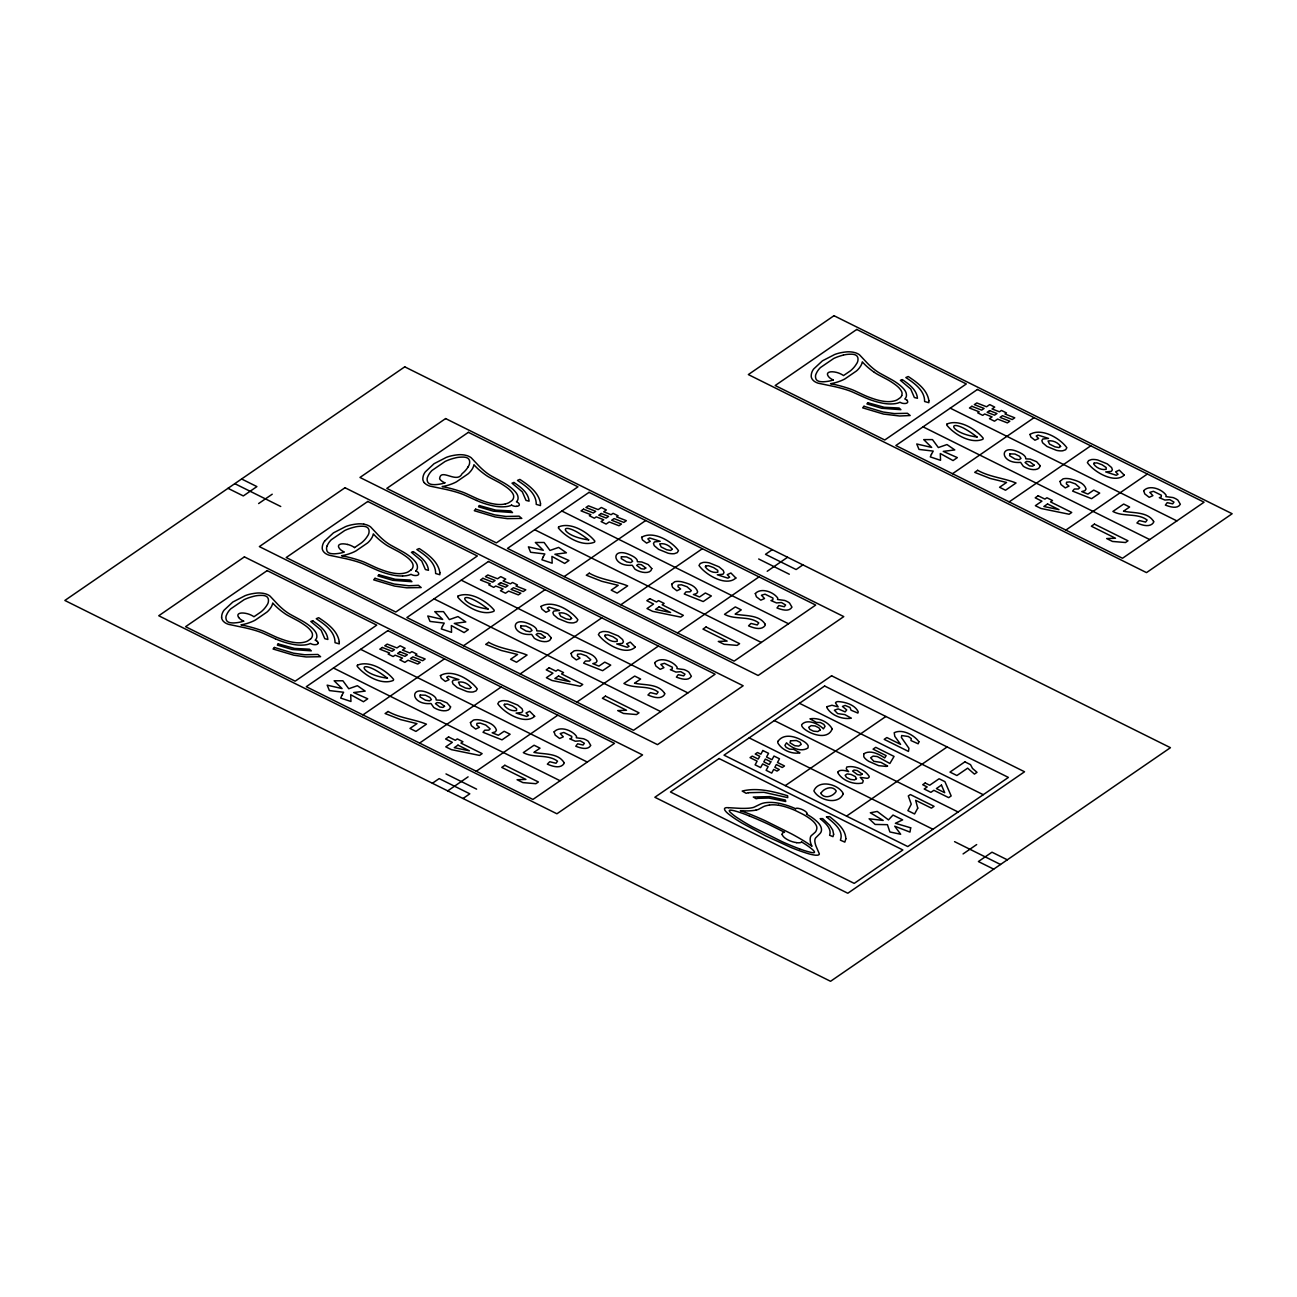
<?xml version="1.0" encoding="UTF-8"?>
<svg xmlns="http://www.w3.org/2000/svg" width="1297" height="1297" viewBox="0 0 1297 1297"><rect width="100%" height="100%" fill="white"/><g stroke="black" fill="none" stroke-linecap="round" stroke-linejoin="round"><path stroke-width="1.5" d="M324.769 540.946L333.459 532.856L345.699 526.566A72.308 28.599 20.1 0 1 357.291 523.956A19.487 7.701 20.1 0 1 363.857 524.166M258.622 503.56L272.224 494.206M362.933 714.89L444.498 658.827M463.532 645.744L545.113 589.665M564.146 576.598L645.711 520.519M419.596 743.068L501.161 687.005M520.194 673.921L601.776 617.858M620.809 604.775L702.374 548.712M432.387 783.258L439.18 778.589L469.806 793.813L463.013 798.498M772.282 549.652L765.489 554.322L796.115 569.545L802.908 564.876M447.708 790.878L468.087 776.854M476.258 771.245L557.823 715.182M576.857 702.099L658.438 646.036M677.472 632.952L759.037 576.889M767.208 571.28L787.587 557.256M952.517 473.713L1034.098 417.65M1009.179 501.89L1090.761 445.828M1065.842 530.084L1147.407 474.005M785.285 785.625L885.883 716.479M846.536 816.105L947.15 746.942M963.071 853.929L976.673 844.574M354.535 547.593L361.425 542.892A140.53 55.593 20.1 0 0 367.505 536.066A47.097 18.628 20.1 0 0 369.013 530.311A15.078 5.966 20.1 0 0 368.316 528.56A5.772 2.286 20.1 0 0 367.618 527.717A2.659 1.054 20.1 0 0 365.122 526.533A7.296 2.886 20.1 0 0 362.706 526.242A33.155 13.116 20.1 0 0 354.389 527.149A110.65 43.758 20.1 0 0 344.743 530.505L331.27 539.763A110.65 43.758 20.1 0 0 327.136 545.859M728.525 807.691L739.728 808.323A71.465 28.258 20.1 0 0 747.915 808.258A36.624 14.494 20.1 0 0 752.39 807.674A20.525 8.122 20.1 0 0 754.724 806.864L760.545 804.059A33.398 13.213 20.1 0 1 773.871 802.567A24.838 9.825 20.1 0 1 782.885 804.221A30.771 12.176 20.1 0 1 795.612 808.728M728.411 807.674L726.369 807.658A6.598 2.61 20.1 0 0 724.472 808.971L724.828 810.139A19.487 7.701 20.1 0 0 728.833 814.24A72.308 28.599 20.1 0 0 742.743 823.546L765.538 835.803L789.905 846.99A72.308 28.599 20.1 0 0 807.836 853.523A19.487 7.701 20.1 0 0 815.408 855.193L817.434 855.209A6.598 2.61 20.1 0 0 819.347 853.896L816.089 846.293A71.465 28.258 20.1 0 1 814.873 841.558A36.624 14.494 20.1 0 1 815.132 838.883A20.525 8.122 20.1 0 1 816.137 837.408L819.947 833.598A33.398 13.213 20.1 0 0 820.336 825.67A24.838 9.825 20.1 0 0 816.089 820.725A30.771 12.176 20.1 0 0 806.442 814.111A6.177 2.448 20.1 0 0 807.026 813.608A2.27 0.892 20.1 0 0 807.026 813.17L806.993 813.106A6.047 2.399 20.1 0 0 805.745 811.679A6.582 2.61 20.1 0 0 803.086 809.993A6.582 2.61 20.1 0 0 799.827 808.728A6.047 2.399 20.1 0 0 797.217 808.242L797.104 808.242A2.27 0.892 20.1 0 0 796.374 808.307A6.177 2.448 20.1 0 0 795.758 808.793M363.857 524.183L366.289 524.75A6.598 2.61 20.1 0 1 370.569 526.874L378.27 535.077A71.465 28.258 20.1 0 0 384.042 540.427A36.624 14.494 20.1 0 0 388.435 543.719A20.525 8.122 20.1 0 0 391.905 545.794L402.281 551.484A33.398 13.213 20.1 0 1 414.862 561.147A24.838 9.825 20.1 0 1 417.294 565.832A30.771 12.176 20.1 0 1 415.802 570.972M476.518 500.447L465.25 495.373A20.525 8.122 20.1 0 0 461.181 493.703A36.624 14.494 20.1 0 0 454.923 491.693A71.465 28.258 20.1 0 0 444.984 489.228L429.907 486.099A6.598 2.61 20.1 0 1 425.627 483.959L424.265 482.662M275.304 638.756L264.037 633.666A20.525 8.122 20.1 0 0 259.967 632.012A36.624 14.494 20.1 0 0 253.709 630.002A71.465 28.258 20.1 0 0 243.755 627.521L228.694 624.392A6.598 2.61 20.1 0 1 224.413 622.268L223.052 620.955A19.487 7.701 20.1 0 1 221.609 617.194M950.231 408.15L1176.882 520.891M923.042 426.843L1149.693 539.568M758.68 558.991L789.306 574.231M561.86 511.034L788.511 623.76M534.672 529.727L761.323 642.453M799.487 703.298L983.256 794.704M774.325 720.597L958.094 811.987M461.262 580.181L687.913 692.906M241.599 478.982L256.903 486.602L243.317 495.94L227.996 488.32M1007.299 859.814L991.978 852.194L978.392 861.548L993.697 869.152M749.18 737.88L932.948 829.269M234.789 483.651L280.736 506.495M954.56 841.64L1000.506 864.483M434.073 598.874L660.708 711.599M360.647 649.327L587.298 762.052M333.459 668.02L560.109 780.745M445.99 773.92L476.615 789.143M906.911 400.254L906.976 400.319A2.27 0.892 20.1 0 0 906.263 399.735A6.177 2.448 20.1 0 0 904.803 398.957A30.771 12.176 20.1 0 0 906.311 393.818A24.838 9.825 20.1 0 0 903.879 389.116A33.398 13.213 20.1 0 0 891.282 379.454L880.874 373.763A20.525 8.122 20.1 0 1 877.421 371.688A36.624 14.494 20.1 0 1 873.027 368.397A71.465 28.258 20.1 0 1 867.255 363.047L859.554 354.859A6.598 2.61 20.1 0 0 855.274 352.719L852.842 352.152A19.487 7.701 20.1 0 0 846.26 351.925A72.308 28.599 20.1 0 0 834.652 354.519L822.428 360.842L813.754 368.915A72.308 28.599 20.1 0 0 811.209 376.033A19.487 7.701 20.1 0 0 812.635 379.778L813.997 381.091A6.598 2.61 20.1 0 0 818.277 383.231L833.355 386.344A71.465 28.258 20.1 0 1 843.293 388.824A36.624 14.494 20.1 0 1 849.567 390.835A20.525 8.122 20.1 0 1 853.621 392.505L864.904 397.579A33.398 13.213 20.1 0 0 883.225 403.286A24.838 9.825 20.1 0 0 891.542 403.934A30.771 12.176 20.1 0 0 899.972 402.248A6.177 2.448 20.1 0 0 901.528 402.978A2.27 0.892 20.1 0 0 902.501 403.27L902.647 403.302A6.047 2.399 20.1 0 0 905.03 403.48A6.582 2.61 20.1 0 0 907.041 402.913A6.582 2.61 20.1 0 0 907.673 401.681A6.047 2.399 20.1 0 0 906.992 400.319M843.358 355.119A33.155 13.116 20.1 0 1 851.675 354.211A7.296 2.886 20.1 0 1 854.107 354.519A2.659 1.054 20.1 0 1 856.733 355.832A5.982 2.367 20.1 0 1 857.285 356.529A15.078 5.966 20.1 0 1 857.949 358.28A47.097 18.628 20.1 0 1 856.393 364.003A140.53 55.593 20.1 0 1 850.394 370.861L843.52 375.563A9.257 3.664 20.1 0 0 836.614 372.417A10.879 4.313 20.1 0 0 828.135 376.017A11.446 4.523 20.1 0 0 829.983 378.043A7.523 2.967 20.1 0 0 833.29 379.972M843.342 355.119A110.65 43.758 20.1 0 0 833.728 358.475L820.45 367.554A111.51 44.114 20.1 0 0 816.121 373.828A33.155 13.116 20.1 0 0 815.91 378.773A7.296 2.886 20.1 0 0 816.834 380.134A2.659 1.054 20.1 0 0 819.218 381.383A5.772 2.286 20.1 0 0 820.742 381.642A15.078 5.966 20.1 0 0 823.79 381.756A47.097 18.628 20.1 0 0 833.225 379.94M874.34 372.352A58.56 23.168 20.1 0 1 862.327 361.847A81.646 32.295 20.1 0 1 859.895 367.181A83.9 33.187 20.1 0 1 858.419 369.045A75.956 30.042 20.1 0 1 856.409 371.007L845.044 378.821A75.956 30.042 20.1 0 1 842.045 380.297A83.9 33.187 20.1 0 1 839.159 381.448A81.646 32.295 20.1 0 1 830.534 383.701A58.56 23.168 20.1 0 1 850.2 388.954A21.919 8.674 20.1 0 1 856.312 391.516L863.235 394.758A29.474 11.657 20.1 0 0 868.374 396.947A59.419 23.508 20.1 0 0 874.081 398.99A24.254 9.598 20.1 0 0 884.749 401.422A21.498 8.512 20.1 0 0 890.617 401.535A34.792 13.764 20.1 0 0 893.779 401.032A29.053 11.495 20.1 0 0 897.394 399.703L900.053 397.871A29.053 11.495 20.1 0 0 901.723 395.569M874.373 372.352A21.919 8.674 20.1 0 0 879.658 375.481L886.224 378.951A29.474 11.657 20.1 0 1 890.747 381.561A59.419 23.508 20.1 0 1 895.125 384.528A24.254 9.598 20.1 0 1 900.929 390.3A21.498 8.512 20.1 0 1 902.063 393.315A34.014 13.456 20.1 0 1 901.707 395.569M796.536 842.612A10.879 4.296 20.1 0 1 782.237 834.62M801.627 841.948A7.523 2.967 20.1 0 1 799.503 842.758A11.527 4.556 20.1 0 1 796.601 842.693M801.578 841.964A47.097 18.628 20.1 0 1 812.214 849.308A15.078 5.966 20.1 0 1 814.062 851.221A5.772 2.286 20.1 0 1 814.467 851.902A2.659 1.054 20.1 0 1 813.316 852.713A7.296 2.886 20.1 0 1 810.852 852.356A33.155 13.116 20.1 0 1 799.455 848.822M749.374 815.991A47.097 18.628 20.1 0 0 735.253 811.03A15.078 5.966 20.1 0 0 731.735 810.268A5.772 2.286 20.1 0 0 730.292 810.139A2.659 1.054 20.1 0 0 729.336 810.949A7.296 2.886 20.1 0 0 730.324 812.311A33.155 13.116 20.1 0 0 738.123 818.326A110.65 43.758 20.1 0 0 752.39 826.87L782.172 841.704A111.51 44.114 20.1 0 0 799.438 848.838M782.123 834.587A9.257 3.664 20.1 0 1 784.523 832.269L769.121 824.6A140.53 55.593 20.1 0 0 749.39 815.975M756.021 810.122A58.56 23.168 20.1 0 1 740.376 810.674A81.646 32.295 20.1 0 1 754.206 815.926A83.9 33.187 20.1 0 1 759.442 818.164A75.956 30.042 20.1 0 1 765.311 820.806L790.894 833.533A75.956 30.042 20.1 0 1 796.309 836.5A83.9 33.187 20.1 0 1 800.93 839.159A81.646 32.295 20.1 0 1 811.987 846.293A58.56 23.168 20.1 0 1 810.43 837.181A21.919 8.674 20.1 0 1 812.052 834.992L814.646 832.739A29.474 11.657 20.1 0 0 816.089 830.907A59.419 23.508 20.1 0 0 816.818 828.621A24.254 9.598 20.1 0 0 815.019 823.4A21.498 8.512 20.1 0 0 811.241 819.672A34.792 13.764 20.1 0 0 807.918 817.288A29.053 11.495 20.1 0 0 802.389 814.013L796.423 811.047A29.053 11.495 20.1 0 0 790.019 808.371A34.014 13.456 20.1 0 0 785.447 806.847A21.498 8.512 20.1 0 0 778.557 805.242M769.429 805.048A24.254 9.598 20.1 0 1 778.557 805.259M769.445 805.064A59.419 23.508 20.1 0 0 765.7 805.842A29.474 11.657 20.1 0 0 762.863 806.977L759.458 808.825A21.919 8.674 20.1 0 1 755.989 810.106M505.408 503.901A34.792 13.764 20.1 0 1 502.247 504.42A21.498 8.512 20.1 0 1 496.378 504.306A24.254 9.598 20.1 0 1 485.71 501.874A59.419 23.508 20.1 0 1 480.003 499.815A29.474 11.657 20.1 0 1 474.864 497.626L467.941 494.4A21.919 8.674 20.1 0 0 461.813 491.839A58.56 23.168 20.1 0 0 442.164 486.586A81.646 32.295 20.1 0 0 450.789 484.316A83.9 33.187 20.1 0 0 453.674 483.165A75.956 30.042 20.1 0 0 456.674 481.69L468.039 473.891A75.956 30.042 20.1 0 0 470.033 471.913A83.9 33.187 20.1 0 0 471.524 470.065A81.646 32.295 20.1 0 0 473.94 464.715A58.56 23.168 20.1 0 0 485.97 475.221A21.919 8.674 20.1 0 0 491.287 478.35L497.853 481.819A29.474 11.657 20.1 0 1 502.377 484.446A59.419 23.508 20.1 0 1 506.754 487.413A24.254 9.598 20.1 0 1 512.542 493.168A21.498 8.512 20.1 0 1 513.693 496.54A34.792 13.764 20.1 0 1 513.353 498.437A29.053 11.495 20.1 0 1 511.683 500.755L509.154 502.506A29.053 11.495 20.1 0 1 505.408 503.901M516.887 506.203A6.582 2.61 20.1 0 0 519.303 504.549A6.047 2.399 20.1 0 0 518.622 503.204A2.27 0.892 20.1 0 0 517.892 502.604A6.177 2.448 20.1 0 0 516.433 501.842A30.771 12.176 20.1 0 0 517.941 496.702A24.838 9.825 20.1 0 0 515.509 492.001A33.398 13.213 20.1 0 0 502.912 482.322L492.503 476.631A20.525 8.122 20.1 0 1 489.05 474.556A36.624 14.494 20.1 0 1 484.656 471.265A71.465 28.258 20.1 0 1 478.885 465.931L471.184 457.728A6.598 2.61 20.1 0 0 466.904 455.604L464.472 455.02A19.487 7.701 20.1 0 0 457.89 454.793A72.308 28.599 20.1 0 0 446.281 457.403L434.057 463.71L425.384 471.8A72.308 28.599 20.1 0 0 422.838 478.901A19.487 7.701 20.1 0 0 424.249 482.662M476.518 500.464A33.398 13.213 20.1 0 0 494.854 506.17A24.838 9.825 20.1 0 0 503.171 506.819A30.771 12.176 20.1 0 0 511.602 505.133M516.66 506.349A6.047 2.399 20.1 0 1 514.277 506.187L514.131 506.154A2.27 0.892 20.1 0 1 513.158 505.862A6.177 2.448 20.1 0 1 511.618 505.133M468.022 466.871A47.097 18.628 20.1 0 0 469.611 461.165A15.078 5.966 20.1 0 0 468.93 459.414A5.772 2.286 20.1 0 0 468.217 458.554A2.659 1.054 20.1 0 0 465.736 457.387A7.296 2.886 20.1 0 0 463.305 457.095A33.155 13.116 20.1 0 0 454.988 458.003A111.51 44.114 20.1 0 0 445.066 461.489L432.063 470.422A111.51 44.114 20.1 0 0 427.751 476.696A33.155 13.116 20.1 0 0 427.54 481.657A7.296 2.886 20.1 0 0 428.464 483.003A2.659 1.054 20.1 0 0 430.831 484.251A5.772 2.286 20.1 0 0 432.371 484.527A15.078 5.966 20.1 0 0 435.419 484.624A47.097 18.628 20.1 0 0 444.839 482.808M468.104 466.92A140.53 55.593 20.1 0 1 462.024 473.745C457.079 484.251 440.396 467.39 439.618 478.869A11.446 4.523 20.1 0 0 441.612 480.928A7.523 2.967 20.1 0 0 444.92 482.857M415.818 570.988A6.177 2.448 20.1 0 1 417.277 571.75A2.27 0.892 20.1 0 1 417.926 572.269L418.007 572.35A6.047 2.399 20.1 0 1 418.672 573.696A6.582 2.61 20.1 0 1 418.056 574.944A6.582 2.61 20.1 0 1 416.061 575.511A6.047 2.399 20.1 0 1 413.662 575.333A2.27 0.892 20.1 0 1 412.543 575.009A6.177 2.448 20.1 0 1 411.019 574.295A30.771 12.176 20.1 0 1 402.589 575.981M324.753 540.93A72.308 28.599 20.1 0 0 322.223 548.047A19.487 7.701 20.1 0 0 323.65 551.809L325.012 553.122A6.598 2.61 20.1 0 0 329.308 555.246L344.37 558.375A71.465 28.258 20.1 0 1 354.324 560.839A36.624 14.494 20.1 0 1 360.582 562.849A20.525 8.122 20.1 0 1 364.635 564.519L375.919 569.61A33.398 13.213 20.1 0 0 394.239 575.317A24.838 9.825 20.1 0 0 402.556 575.965M347.645 544.497A10.879 4.296 20.1 0 0 339.295 548.258A11.527 4.556 20.1 0 0 341.014 550.074A7.523 2.967 20.1 0 0 344.321 552.003A47.097 18.628 20.1 0 1 334.837 553.787A15.078 5.966 20.1 0 1 331.773 553.673A5.772 2.286 20.1 0 1 330.232 553.397A2.659 1.054 20.1 0 1 327.849 552.165A7.296 2.886 20.1 0 1 326.957 550.803A33.155 13.116 20.1 0 1 327.168 545.859M347.628 544.432A9.257 3.664 20.1 0 1 354.551 547.577M318.073 642.858A6.582 2.61 20.1 0 1 317.441 644.09A6.582 2.61 20.1 0 1 315.447 644.658A6.047 2.399 20.1 0 1 313.063 644.479L312.917 644.447A2.27 0.892 20.1 0 1 311.945 644.155A6.177 2.448 20.1 0 1 310.405 643.442A30.771 12.176 20.1 0 1 301.974 645.128A24.838 9.825 20.1 0 1 293.641 644.479A33.398 13.213 20.1 0 1 275.304 638.773M238.697 617.404A10.879 4.296 20.1 0 1 247.046 613.643A9.257 3.664 20.1 0 1 253.953 616.74L260.81 612.038A140.53 55.593 20.1 0 0 266.89 605.213A47.097 18.628 20.1 0 0 268.398 599.457A15.078 5.966 20.1 0 0 267.701 597.706A5.982 2.367 20.1 0 0 267.15 596.993A2.659 1.054 20.1 0 0 264.523 595.696A7.296 2.886 20.1 0 0 262.091 595.388A33.155 13.116 20.1 0 0 253.774 596.296A110.65 43.758 20.1 0 0 244.144 599.652L230.671 608.909A110.65 43.758 20.1 0 0 226.537 615.005A33.155 13.116 20.1 0 0 226.327 619.95A7.296 2.886 20.1 0 0 227.251 621.312A2.659 1.054 20.1 0 0 229.618 622.56A5.772 2.286 20.1 0 0 231.158 622.819A15.078 5.966 20.1 0 0 234.206 622.917A47.097 18.628 20.1 0 0 243.625 621.101M243.706 621.15A7.523 2.967 20.1 0 1 240.399 619.22A11.527 4.556 20.1 0 1 238.567 617.388M316.614 640.945A6.177 2.448 20.1 0 0 315.155 640.183A30.771 12.176 20.1 0 0 316.727 634.995A24.838 9.825 20.1 0 0 314.296 630.293A33.398 13.213 20.1 0 0 301.698 620.615L291.29 614.94A20.525 8.122 20.1 0 1 287.837 612.865A36.624 14.494 20.1 0 1 283.427 609.574A71.465 28.258 20.1 0 1 277.655 604.224L269.971 596.036A6.598 2.61 20.1 0 0 265.674 593.896L263.259 593.329A19.487 7.701 20.1 0 0 256.676 593.086A72.308 28.599 20.1 0 0 245.068 595.696L232.844 602.019L224.17 610.093A72.308 28.599 20.1 0 0 221.625 617.194M318.073 642.842A6.047 2.399 20.1 0 0 317.408 641.496A2.27 0.892 20.1 0 0 316.679 640.896M339.279 641.902L339.247 643.879L335.031 642.68C335.242 631.526 324.526 624.23 316.241 618.718L318.64 617.696C327.411 623.484 337.642 630.715 339.279 641.902M439.894 572.755L439.845 574.733L435.63 573.517C435.841 562.379 425.14 555.084 416.84 549.555L419.255 548.55C428.01 554.338 438.256 561.569 439.894 572.755M540.509 503.609L540.46 505.587L536.245 504.371C536.455 493.233 525.739 485.937 517.454 480.409L519.854 479.404C528.625 485.191 538.871 492.422 540.509 503.609M928.879 400.724L928.83 402.702L924.615 401.503C924.826 390.365 914.109 383.053 905.825 377.54L908.224 376.519C916.995 382.307 927.242 389.554 928.879 400.724M564.049 762.604L564 763.625C560.336 769.121 552.23 766.235 547.334 764.144L549.75 761.728L555.991 763.268L557.532 761.193C547.837 753.833 533.91 758.437 523.307 752.633L534.072 745.224L540.022 748.174L533.926 752.373C543.767 754.465 557.986 752.73 564.049 762.604M664.648 693.457L664.615 694.479C660.951 699.975 652.845 697.089 647.933 694.997L650.364 692.582L656.606 694.122L658.146 692.047C648.435 684.686 634.509 689.291 623.906 683.47L634.687 676.077L640.637 679.028L634.525 683.227C644.382 685.319 658.6 683.568 664.648 693.457M765.262 624.311L765.23 625.316C761.55 630.812 753.46 627.943 748.547 625.851L750.963 623.435L757.221 624.959L758.761 622.9C749.05 615.54 735.123 620.144 724.52 614.324L735.302 606.915L741.252 609.882L735.14 614.081C744.997 616.172 759.199 614.421 765.262 624.311M1153.633 521.443L1153.6 522.448C1149.92 527.944 1141.83 525.058 1136.918 522.983L1139.35 520.551L1145.591 522.091L1147.132 520.032C1137.42 512.672 1123.494 517.26 1112.891 511.456L1123.672 504.047L1129.622 507.014L1123.51 511.196C1133.367 513.304 1147.569 511.553 1153.633 521.443M554.095 731.865L555.197 735.091L559.591 738.479L563.32 736.809L560.207 733.551L563.822 732.465L571.75 736.372L571.637 738.123L569.74 738.852L575.301 741.219L580.229 740.83L584.38 743.278L583.099 745.013L577.619 743.813L575.787 746.261C580.197 747.883 587.784 750.59 590.751 745.435L588.303 741.333A8.09 3.194 20.1 0 0 583.423 738.739L576.322 737.766L576.565 736.42C572.35 730.26 559.818 725.558 554.095 731.865M654.693 662.718L655.796 665.945L660.205 669.333L663.934 667.663L660.822 664.388L664.437 663.318L672.349 667.225L672.251 668.976L670.354 669.706L675.915 672.073L680.828 671.684L684.994 674.132L683.697 675.867L678.218 674.667L676.385 677.115C680.795 678.736 688.383 681.444 691.366 676.288L688.918 672.186A8.09 3.194 20.1 0 0 684.022 669.592L676.921 668.62L677.164 667.274C672.965 661.113 660.416 656.412 654.693 662.718M755.308 593.556L756.41 596.782L760.804 600.187L764.533 598.517L761.436 595.242L765.035 594.172L772.963 598.079L772.85 599.83L770.969 600.56L776.53 602.927L781.442 602.538L785.609 604.969L784.312 606.72L778.832 605.521L777 607.969C781.41 609.59 788.998 612.297 791.964 607.142L789.533 603.04A8.09 3.194 20.1 0 0 784.636 600.446L777.535 599.473L777.778 598.128C773.579 591.967 761.031 587.265 755.308 593.556M1143.678 490.688L1144.781 493.914L1149.191 497.318L1152.903 495.649L1149.807 492.374L1153.422 491.304L1161.334 495.211L1161.22 496.946L1159.34 497.691L1164.901 500.042L1169.813 499.653L1173.98 502.101L1172.683 503.836L1167.203 502.652L1165.371 505.1C1169.781 506.722 1177.368 509.413 1180.335 504.257L1177.903 500.156A8.09 3.194 20.1 0 0 1173.007 497.562L1165.906 496.605L1166.149 495.243C1161.95 489.082 1149.401 484.381 1143.678 490.688M534.656 716.317C525.042 725.266 504.322 713.204 497.789 703.785L499.021 701.774L501.858 700.753A12.403 4.896 20.1 0 1 508.148 701.174L517.73 705.082L522.026 708.746L522.804 710.918L521.783 712.523L516.093 713.091L526.647 716.447L528.446 715.49L526.031 712.977L529.695 711.275L534.656 716.317M635.254 647.154C625.657 656.12 604.937 644.042 598.403 634.638L599.636 632.628L602.473 631.607A12.403 4.896 20.1 0 1 608.747 632.028L618.329 635.935L622.625 639.599L623.419 641.772L622.382 643.377L616.707 643.944L627.262 647.3L629.061 646.344L626.646 643.831L630.293 642.128L635.254 647.154M735.869 578.008C726.255 586.974 705.552 574.895 699.002 565.492L700.234 563.482L703.071 562.444A12.403 4.896 20.1 0 1 709.362 562.882L718.943 566.789L723.24 570.437L724.018 572.625L722.996 574.231L717.306 574.782L727.876 578.154L729.66 577.181L727.244 574.684L730.908 572.982L735.869 578.008M1124.24 475.14C1114.626 484.089 1093.922 472.027 1087.389 462.624L1088.605 460.613L1091.442 459.576A12.403 4.896 20.1 0 1 1097.732 459.997L1107.314 463.904L1111.61 467.568L1112.388 469.741L1111.367 471.362L1105.693 471.913L1116.247 475.269L1118.03 474.313L1115.615 471.816L1119.279 470.114L1124.24 475.14M450.578 706.881C449.783 711.713 442.974 711.178 439.391 710.026A9.355 3.696 20.1 0 1 433.701 707.416L431.042 703.541C409.674 705.406 408.944 682.87 430.701 694.057A9.419 3.729 20.1 0 1 435.987 698.516L436.181 700.007L440.575 700.267L447.011 702.877L450.578 706.881M551.193 637.735C550.382 642.566 543.573 642.031 540.006 640.88A9.355 3.696 20.1 0 1 534.315 638.254L531.64 634.395C510.288 636.26 509.559 613.708 531.3 624.911A9.419 3.729 20.1 0 1 536.585 629.369L536.78 630.861L541.189 631.12L547.61 633.73L551.193 637.735M651.807 568.589C650.997 573.42 644.187 572.885 640.605 571.734A9.355 3.696 20.1 0 1 634.914 569.107L632.255 565.249C610.887 567.113 610.157 544.562 631.915 555.764A9.419 3.729 20.1 0 1 637.2 560.223L637.394 561.714L641.788 561.974L648.224 564.568L651.807 568.589M1040.178 465.704C1039.367 470.535 1032.558 470 1028.991 468.849A9.355 3.696 20.1 0 1 1023.284 466.239L1020.626 462.38C999.257 464.245 998.528 441.693 1020.285 452.88A9.419 3.729 20.1 0 1 1025.57 457.355L1025.765 458.846L1030.175 459.089L1036.595 461.7L1040.178 465.704M440.396 675.575L441.256 678.234L445.357 681.411L449.021 679.709L446.638 677.212L448.422 676.256L458.96 679.596L453.253 680.195L452.248 681.784L453.026 683.957L457.338 687.621L466.92 691.528A12.532 4.961 20.1 0 0 473.21 691.95L476.031 690.928L477.28 688.918C470.276 679.19 451.778 668.668 440.396 675.575M540.995 606.429L541.87 609.071L545.972 612.265L549.636 610.547L547.253 608.066L549.036 607.093L559.574 610.449L553.868 611.049L552.862 612.638L553.641 614.81L557.953 618.474L567.519 622.365A12.532 4.961 20.1 0 0 573.825 622.803L576.646 621.782L577.878 619.771C570.891 610.044 552.376 599.522 540.995 606.429M641.61 537.282L642.469 539.925L646.587 543.103L650.235 541.4L647.852 538.904L649.651 537.947L660.173 541.303L654.466 541.903L653.461 543.492L654.255 545.664L658.552 549.328L668.133 553.219A12.532 4.961 20.1 0 0 674.424 553.657L677.245 552.635L678.493 550.625C671.489 540.898 652.991 530.376 641.61 537.282M1029.98 434.414L1030.856 437.057L1034.957 440.234L1038.621 438.532L1036.222 436.035L1038.022 435.079L1048.543 438.435L1042.837 439.018L1041.848 440.623L1042.626 442.78L1046.938 446.46L1056.504 450.351A12.532 4.961 20.1 0 0 1062.794 450.772L1065.631 449.751L1066.864 447.741C1059.876 438.029 1041.361 427.491 1029.98 434.414M470.422 722.559L471.395 725.704L475.675 729.06L479.404 727.293L476.745 725.055L476.972 723.402L480.23 723.094L485.808 725.072L490.169 728.914L488.791 730.146L484.77 730.195L483.035 732.286L502.004 739.857L510.126 734.264L504.144 731.281L498.34 735.269L492.179 732.773L495.357 731.865L496.459 730.179C494.546 723.71 486.424 721.667 480.571 720.078A13.035 5.156 20.1 0 0 473.405 720.111L470.422 722.559M571.02 653.412L572.009 656.541L576.29 659.914L580.018 658.146L577.36 655.893L577.587 654.255L580.845 653.931L586.422 655.925L590.767 659.768L589.389 661L585.385 661.048L583.634 663.14L602.619 670.695L610.741 665.118L604.742 662.135L598.938 666.123L592.794 663.626L595.955 662.718L597.074 661.032C595.161 654.563 587.022 652.521 581.186 650.932A13.035 5.156 20.1 0 0 574.004 650.948L571.02 653.412M671.635 584.266L672.608 587.395L676.904 590.767L680.617 588.984L677.974 586.747L678.185 585.093L681.444 584.785L687.037 586.779L691.382 590.621L690.004 591.837L685.983 591.902L684.249 593.977L703.217 601.549L711.356 595.972L705.357 592.988L699.553 596.977L693.392 594.48L696.57 593.572L697.689 591.886C695.776 585.401 687.637 583.374 681.8 581.786A13.035 5.156 20.1 0 0 674.618 581.802L671.635 584.266M1060.006 481.398L1060.978 484.527L1065.275 487.899L1068.987 486.116L1066.345 483.878L1066.556 482.225L1069.83 481.917L1075.408 483.894L1079.753 487.753L1078.374 488.969L1074.354 489.018L1072.619 491.109L1091.588 498.68L1099.726 493.087L1093.728 490.104L1087.924 494.092L1081.763 491.595L1084.941 490.688L1086.059 489.001C1084.146 482.533 1076.007 480.49 1070.171 478.917A13.035 5.156 20.1 0 0 1062.989 478.933L1060.006 481.398M821.098 792.937L821.033 793.748C824.746 799.195 833.047 796.39 836.062 791.592L836.127 790.765C832.431 785.317 824.13 788.122 821.098 792.937M777.941 741.333L777.762 742.808C781.751 750.071 791.835 754.4 799.99 752.86L793.586 749.326L789.565 749.147L786.144 747.331L784.912 745.386L786.517 742.824C791.527 748.061 801.449 752.406 807.999 747.931L808.193 745.872A12.532 4.961 20.1 0 0 804.821 742.095C797.379 736.955 784.28 732.319 777.941 741.333M918.908 741.771L918.163 743.797L910.98 740.555L911.288 738.593L908.37 736.518L901.707 735.545L901.399 737.458L908.938 748.304L908.467 751.417L884.197 739.355L886.84 737.539L900.588 744.381L894.8 736.372L894.2 732.724C902.209 728.671 914.093 734.929 918.908 741.771M832.204 728.882C828.102 739.89 812.36 734.961 805.145 729.595A12.403 4.896 20.1 0 1 801.773 725.817L801.627 724.731C806.912 718.343 818.618 723.71 823.417 728.882L825.054 726.304L823.806 724.358L820.385 722.526L816.348 722.364L809.96 718.83C818.115 717.403 828.232 721.586 832.204 728.882M833.631 834.263L832.998 836.662L829.626 835.268C832.009 828.313 824.795 822.655 820.174 818.65L822.703 818.618L829.756 825.346L832.755 830.08L833.631 834.263M910.689 827.81L909.975 832.09L894.719 826.205L900.669 834.247L889.888 831.961L887.424 824.681L875.135 824.438L869.087 818.78L883.176 820.45L870.336 812.781L877.242 811.436L888.477 819.899L892.985 815.067L902.631 819.866L895.4 823.287L910.689 827.81M843.309 793.667C838.429 805.55 818.715 800.379 813.868 790.846C818.747 779.027 838.478 784.118 843.309 793.667M917.757 808.128L914.58 813.981L907.9 810.657L911.256 804.172L908.305 795.969L910.381 794.558L934.067 806.329L931.424 808.144L915.666 800.314L917.757 808.128M845.855 838.786L844.833 842.11L840.391 840.18C844.169 830.258 833.047 822.347 826.416 816.867L829.642 816.64C836.614 822.314 845.514 828.978 845.855 838.786M827.081 706.654L826.87 707.578C831.199 715.522 842.531 719.722 851.302 718.198L844.931 714.631L837.635 713.577L834.376 710.221L838.138 708.875L845.158 711.875L846.714 709.897L842.434 706.443L845.141 705.438L849.989 707.465L851.043 710.205L857.868 713.074L858.241 711.826C854.982 704.774 845.385 702.001 838.024 701.564A8.09 3.194 20.1 0 0 835.479 702.942L838.154 706.881L831.977 705.244L827.081 706.654M357.421 665.199L357.129 666.236C364.538 675.51 381.383 685.513 393.315 680.422L393.64 679.433C386.23 670.192 369.369 660.027 357.421 665.199M458.036 596.053L457.728 597.09C465.137 606.348 481.998 616.367 493.93 611.276L494.254 610.287C486.829 601.046 469.968 590.881 458.036 596.053M558.634 526.906L558.342 527.944C565.751 537.201 582.596 547.221 594.545 542.13L594.869 541.141C587.444 531.9 570.583 521.734 558.634 526.906M947.021 424.022L946.713 425.059C954.122 434.333 970.967 444.336 982.915 439.261L983.239 438.256C975.814 429.031 958.953 418.85 947.021 424.022M838.105 771.845L837.813 772.736C842.126 780.518 853.929 785.123 862.521 782.966L863.283 780.729L860.251 777.373L867.207 778.313A9.355 3.696 20.1 0 0 869.249 776.433C864.953 769.705 854.658 765.181 846.746 767.03L846.228 768.943L848.66 771.618L845.401 770.726A9.419 3.729 20.1 0 0 838.883 771.067L838.105 771.845M341.841 695.451L340.706 698.078L350.952 701.482L350.709 694.706L363.468 701.726L367.748 698.791L353.659 692.549L365.187 691.106L357.388 685.708L348.763 688.739L342.894 680.779L334.14 680.795L342.068 688.577L327.168 685.156L329.406 690.571L343.624 692.258L341.841 695.451M442.455 626.305L441.32 628.932L451.551 632.336L451.324 625.559L464.083 632.579L468.363 629.645L454.274 623.403L465.801 621.96L458.003 616.561L449.362 619.593L443.493 611.633L434.754 611.649L442.682 619.431L427.783 616.01L430.02 621.425L444.239 623.111L442.455 626.305M543.054 557.159L541.919 559.785L552.165 563.19L551.922 556.397L564.681 563.433L568.961 560.499L554.889 554.257L566.416 552.798L558.618 547.415L549.977 550.447L544.108 542.486L535.353 542.486L543.297 550.285L528.398 546.864L530.619 552.279L544.853 553.965L543.054 557.159M931.441 454.274L930.289 456.901L940.536 460.322L940.293 453.528L953.052 460.565L957.348 457.614L943.259 451.388L954.787 449.929L946.988 444.547L938.347 447.562L932.478 439.602L923.723 439.618L931.668 447.416L916.768 443.996L918.989 449.411L933.224 451.097L931.441 454.274M863.753 753.849L863.802 756.686A13.035 5.156 20.1 0 0 868.779 761.339L878.701 765.684L886.273 766.414L887.618 766.041L881.003 762.409L873.821 761.307L870.644 757.788L873.124 756.086L877.323 756.556L889.872 763.495L894.055 756.427L875.734 747.315L873.076 749.147L886.143 755.632L884.7 757.902C878.977 754.124 870.19 749.536 863.753 753.849M504.484 704.32L504.079 705.098C506.462 708.94 512.088 711.567 516.579 710.513L516.595 708.713L512.428 705.908L507.305 704.028L504.484 704.32M605.099 635.173L604.678 635.952C607.077 639.794 612.703 642.42 617.194 641.367L617.21 639.551L613.043 636.762L607.904 634.882L605.099 635.173M705.698 566.027L705.292 566.805C707.676 570.648 713.318 573.274 717.792 572.22L717.808 570.404L713.642 567.616L708.519 565.735L705.698 566.027M1094.084 463.142L1093.663 463.937C1096.046 467.763 1101.688 470.389 1106.163 469.336L1106.179 467.536L1102.012 464.731L1096.889 462.867L1094.084 463.142M470.989 687.588L469.449 688.756L465.493 688.026L459.949 685.27L458.473 682.173C462.964 681.136 468.59 683.762 470.989 687.588M571.604 618.442L570.064 619.593L566.092 618.88L560.563 616.107L559.088 613.027C563.579 611.989 569.205 614.616 571.604 618.442M672.219 549.296L670.662 550.447L666.707 549.733L661.162 546.961L659.687 543.881C664.177 542.843 669.803 545.47 672.219 549.296M1060.589 446.427L1059.033 447.578L1055.077 446.865L1049.532 444.093L1048.073 440.996C1052.564 439.959 1058.174 442.585 1060.589 446.427M762.847 750.509L760.869 754.206L757.464 752.503L755.227 754.043L759.75 756.297L758.242 759.085L752.244 756.102L750.023 757.626L757.124 761.161L755.113 764.841L760.609 767.581L762.668 763.917L768.132 766.64L766.138 770.321L771.715 773.093L773.709 769.413L777.065 771.083L779.286 769.543L774.844 767.338L776.352 764.549L782.269 767.5L784.507 765.96L777.487 762.474L779.481 758.777L773.969 756.038L771.958 759.718L766.511 757.01L768.57 753.346L762.847 750.509M770.807 761.793L769.283 764.565L763.803 761.858L765.36 759.085L770.807 761.793M420.179 695.046L420.05 696.894L425.481 700.202L429.485 700.883L431.415 699.618L429.891 697.446L425.4 695.208L420.179 695.046M520.794 625.884L520.648 627.748L526.096 631.055L530.1 631.736L532.029 630.472L530.489 628.299L525.998 626.062L520.794 625.884M621.409 556.737L621.263 558.602L626.694 561.909L630.715 562.59L632.628 561.325L631.104 559.153L626.613 556.916L621.409 556.737M1009.779 453.869L1009.633 455.717L1015.065 459.041L1019.085 459.705L1020.998 458.457L1019.474 456.268L1014.984 454.031L1009.779 453.869M862.116 774.05L860.641 775.071L857.463 774.601L852.599 771.067L854.074 770.045L857.236 770.531L862.116 774.05M278.174 643.879L277.331 645.095L292.149 649.473L311.312 650.851L309.497 649.197L294.565 648.435L278.174 643.879M378.789 574.733L377.946 575.949L392.764 580.326L411.911 581.705L410.111 580.051L395.163 579.289L378.789 574.733M479.387 505.571L478.544 506.803L493.363 511.18L512.526 512.558L510.71 510.888L495.778 510.143L479.387 505.571M867.774 402.702L866.931 403.918L881.733 408.296L900.896 409.674L899.097 408.02L884.149 407.274L867.774 402.702M856.474 778.67L854.561 779.919L850.524 779.432L846.552 777.47L845.158 775.298L847.152 773.92L851.059 774.439L855.258 776.546L856.474 778.67M387.463 678.201C355.783 673.889 356.983 654.628 387.463 678.201M488.077 609.055C456.382 604.742 457.582 585.482 488.077 609.055M588.676 539.892C556.997 535.596 558.196 516.319 588.676 539.892M977.063 437.024C945.367 432.712 946.567 413.451 977.063 437.024M444.547 706.314L442.974 707.384L439.878 707.043L435.452 703.655L437.024 702.585L440.137 702.942L444.547 706.314M545.162 637.167L543.589 638.237L540.492 637.881L536.066 634.509L537.639 633.439L540.752 633.795L545.162 637.167M645.76 568.005L644.204 569.091L641.091 568.735L636.681 565.362L638.237 564.292L641.35 564.649L645.76 568.005M1034.131 465.137L1032.574 466.207L1029.461 465.866L1025.052 462.494L1026.608 461.408L1029.721 461.764L1034.131 465.137M820.207 729.968L817.84 731.557L813.527 731.168L809.847 729.368L808.712 727.293L811.209 725.623L815.165 725.963L818.91 727.812L820.207 729.968M790.522 740.798L790.003 742.776L794.785 745.726L798.741 746.083L801.222 744.397L800.136 742.322L796.439 740.522L790.522 740.798M274.397 647.462L273.067 649.019L293.949 655.228L306.157 656.963L320.586 656.704L317.878 654.466L304.714 654.758L293.527 653.185L274.397 647.462M375.011 578.316L373.682 579.856L394.564 586.082L406.772 587.817L421.185 587.557L418.477 585.32L408.847 585.79L394.126 584.039L375.011 578.316M475.626 509.17L474.297 510.71L495.162 516.936L507.386 518.67L521.799 518.411L519.092 516.157L505.927 516.465L494.741 514.893L475.626 509.17M863.997 406.285L862.667 407.842L883.533 414.067L899.615 415.997L910.17 415.526L907.462 413.289L894.298 413.581L883.111 412.008L863.997 406.285M310.469 639.048L307.811 640.88A29.053 11.495 20.1 0 1 304.179 642.21A34.792 13.764 20.1 0 1 301.034 642.712A21.498 8.512 20.1 0 1 295.165 642.599A24.254 9.598 20.1 0 1 284.497 640.167A59.419 23.508 20.1 0 1 278.79 638.108A29.474 11.657 20.1 0 1 273.651 635.919L266.728 632.693A21.919 8.674 20.1 0 0 260.6 630.131A58.56 23.168 20.1 0 0 240.934 624.878A81.646 32.295 20.1 0 0 249.559 622.609A83.9 33.187 20.1 0 0 252.461 621.458A75.956 30.042 20.1 0 0 255.46 619.982L266.809 612.184A75.956 30.042 20.1 0 0 268.819 610.222A83.9 33.187 20.1 0 0 270.311 608.358A81.646 32.295 20.1 0 0 272.727 603.024A58.56 23.168 20.1 0 0 284.756 613.53A21.919 8.674 20.1 0 0 290.074 616.642L296.64 620.128A29.474 11.657 20.1 0 1 301.147 622.738A59.419 23.508 20.1 0 1 305.525 625.705A24.254 9.598 20.1 0 1 311.329 631.461A21.498 8.512 20.1 0 1 312.464 634.492A34.014 13.456 20.1 0 1 312.123 636.746A29.053 11.495 20.1 0 1 310.469 639.048M411.084 569.902L408.425 571.718A29.053 11.495 20.1 0 1 404.794 573.047A34.792 13.764 20.1 0 1 401.648 573.566A21.498 8.512 20.1 0 1 395.78 573.452A24.254 9.598 20.1 0 1 385.112 571.02A59.419 23.508 20.1 0 1 379.389 568.961A29.474 11.657 20.1 0 1 374.249 566.773L367.327 563.547A21.919 8.674 20.1 0 0 361.215 560.985A58.56 23.168 20.1 0 0 341.549 555.732A81.646 32.295 20.1 0 0 350.174 553.462A83.9 33.187 20.1 0 0 353.076 552.311A75.956 30.042 20.1 0 0 356.075 550.836L367.424 543.038A75.956 30.042 20.1 0 0 369.434 541.06A83.9 33.187 20.1 0 0 370.91 539.212A81.646 32.295 20.1 0 0 373.325 533.878A58.56 23.168 20.1 0 0 385.371 544.383A21.919 8.674 20.1 0 0 390.673 547.496L397.239 550.982A29.474 11.657 20.1 0 1 401.762 553.592A59.419 23.508 20.1 0 1 406.139 556.559A24.254 9.598 20.1 0 1 411.943 562.314A21.498 8.512 20.1 0 1 413.078 565.346A34.014 13.456 20.1 0 1 412.738 567.583A29.053 11.495 20.1 0 1 411.068 569.902M404.745 366.84L64.85 600.462L830.55 981.294L1170.445 747.688L404.745 366.84M244.403 556.883L158.737 615.751L556.916 813.786L642.566 754.919L244.403 556.883M345.002 487.737L259.351 546.604L657.514 744.64L743.165 685.773L345.002 487.737M445.617 418.574L359.966 477.458L758.129 675.478L843.78 616.61L445.617 418.574M267.166 570.615L185.584 626.694L295.165 681.184L376.746 625.122L267.166 570.615M367.781 501.469L286.199 557.532L395.78 612.038L477.345 555.975L367.781 501.469M468.379 432.323L386.814 488.385L496.378 542.892L577.959 486.829L468.379 432.323M833.987 315.706L748.337 374.574L1146.499 572.609L1232.15 513.742L833.987 315.706M387.835 630.634L306.27 686.713L532.921 799.438L614.486 743.359L387.835 630.634M488.45 561.488L406.869 617.55L633.52 730.292L715.101 674.213L488.45 561.488M589.049 492.341L507.484 548.404L734.134 661.13L815.7 605.067L589.049 492.341M382.323 647.479L379.843 649.165L389.603 653.007L388.111 654.028L393.137 656.525L395.099 655.163L402.492 658.065L399.865 659.865L404.891 662.378L408.02 660.222L417.78 664.048L420.228 662.378L410.468 658.536L412.884 656.882L422.627 660.724L425.157 658.973L415.397 655.163L416.904 654.126L411.862 651.613L409.852 652.991L402.475 650.089L405.134 648.273L400.125 645.776L396.963 647.933L387.203 644.106L384.771 645.793L394.499 649.635L392.083 651.305L382.323 647.479M482.922 578.316L480.457 580.018L490.217 583.845L488.726 584.866L493.735 587.363L495.713 586.017L503.09 588.903L500.464 590.719L505.506 593.215L508.619 591.075L518.378 594.901L520.827 593.215L511.067 589.389L513.499 587.736L523.226 591.578L525.771 589.827L515.995 586.001L517.503 584.963L512.477 582.466L510.467 583.845L503.09 580.943L505.749 579.111L500.723 576.63L497.578 578.786L487.818 574.96L485.386 576.63L495.114 580.489L492.682 582.158L482.922 578.316M583.537 509.17L581.056 510.872L590.816 514.698L589.324 515.72L594.35 518.216L596.312 516.871L603.705 519.757L601.078 521.572L606.121 524.069L609.233 521.929L618.993 525.755L621.441 524.069L611.681 520.243L614.097 518.589L623.841 522.432L626.37 520.681L616.61 516.855L618.118 515.817L613.076 513.32L611.082 514.698L603.689 511.796L606.348 509.964L601.338 507.467L598.176 509.64L588.433 505.814L585.985 507.484L595.728 511.326L593.296 512.996L583.537 509.17M856.75 329.454L775.184 385.517L884.749 440.007L966.33 383.944L856.75 329.454M399.995 651.791L397.579 653.461L404.94 656.363L407.371 654.709L399.995 651.791M500.61 582.645L498.178 584.315L505.554 587.217L507.97 585.563L500.61 582.645M601.224 513.499L598.792 515.168L606.169 518.07L608.585 516.401L601.224 513.499M388.079 711.486L385.112 713.528L400.611 719.608L416.969 723.645L409.965 728.444L415.932 731.411L426.437 724.18C414.083 719.122 400.011 718.246 388.079 711.486M488.677 642.339L485.71 644.382L501.226 650.462L517.568 654.482L510.58 659.298L516.53 662.248L527.052 655.034C514.698 649.975 500.61 649.1 488.677 642.339M589.292 573.193L586.325 575.22L601.84 581.315L618.183 585.336L611.195 590.151L617.145 593.102L627.651 585.871C615.297 580.829 601.224 579.954 589.292 573.193M448.584 736.939L445.601 738.998L452.329 742.338L445.763 746.845L451.372 749.634L479.566 755.421L482.144 753.638L460.938 743.1L462.932 741.722L457.306 738.917L455.312 740.295L448.584 736.939M549.198 667.793L546.215 669.836L552.944 673.192L546.377 677.699L551.987 680.487L580.181 686.259L582.758 684.492L561.552 673.937L563.547 672.576L557.905 669.771L555.91 671.149L549.198 667.793M649.797 598.647L646.83 600.689L653.542 604.045L646.992 608.552L652.602 611.341L680.779 617.113L683.357 615.345L662.151 604.791L664.145 603.429L658.519 600.624L656.525 601.986L649.797 598.647M457.971 745.143L454.274 747.672L469.384 750.817L457.971 745.143M558.569 675.996L554.889 678.526L569.999 681.671L558.569 675.996M659.184 606.834L655.488 609.379L670.598 612.524L659.184 606.834M977.435 389.473L895.854 445.536L1122.505 558.261L1204.07 502.198L977.435 389.473M971.907 406.301L969.443 408.004L979.186 411.83L977.711 412.851L982.721 415.348L984.682 413.986L992.075 416.888L989.449 418.688L994.491 421.201L997.604 419.061L1007.364 422.887L1009.812 421.201L1000.052 417.375L1002.468 415.705L1012.211 419.547L1014.74 417.812L1004.98 413.986L1006.488 412.949L1001.446 410.436L999.452 411.814L992.059 408.928L994.718 407.096L989.708 404.599L986.563 406.772L976.803 402.945L974.355 404.615L984.099 408.458L981.667 410.128L971.907 406.301M989.595 410.63L987.163 412.3L994.54 415.186L996.955 413.532L989.595 410.63M504.841 765.279L501.761 767.402L525.917 779.416L517.081 779.724L522.902 782.61L535.904 783.696L538.401 781.978L504.841 765.279M605.456 696.132L602.375 698.256L626.516 710.253L617.696 710.578L623.5 713.463L636.519 714.55L639.016 712.831L605.456 696.132M706.054 626.986L702.974 629.094L727.131 641.107L718.295 641.431L724.115 644.317L737.118 645.387L739.614 643.685L706.054 626.986M977.662 470.308L974.696 472.351L990.211 478.447L1006.553 482.468L999.565 487.267L1005.515 490.234L1016.021 483.003C1003.667 477.961 989.595 477.069 977.662 470.308M1038.167 495.778L1035.201 497.821L1041.929 501.161L1035.363 505.684L1040.972 508.473L1069.15 514.244L1071.744 512.461L1050.538 501.923L1052.516 500.545L1046.89 497.756L1044.896 499.118L1038.167 495.778M1047.554 503.966L1043.874 506.495L1058.984 509.64L1047.554 503.966M831.588 675.786L654.855 797.266L847.8 893.244L1024.549 771.764L831.588 675.786M719.089 758.55L670.452 791.981L854.22 883.387L902.858 849.957L719.089 758.55M824.633 686.016L724.018 755.162L907.787 846.568L1008.401 777.422L824.633 686.016M1094.425 524.118L1091.361 526.225L1115.501 538.239L1106.665 538.547L1112.486 541.449L1125.504 542.519L1127.985 540.8L1094.425 524.118M925.199 782.999L922.702 784.717L927.193 786.955L924.194 788.998L930.906 792.337L933.889 790.295L948.674 797.639L951.171 795.936L944.913 781.653L939.093 778.767L929.69 785.236L925.199 782.999M964.887 761.842L949.988 772.088L956.91 775.525L967.643 768.164L974.42 774.098L977.014 772.331L972.507 768.44L970.513 764.646L964.887 761.842M941.46 785.09L936.385 788.576L944.702 792.694L941.46 785.09M513.936 482.484L512.007 483.165L522.334 491.887L525.998 500.383L529.095 501.161C528.349 492.584 520.486 486.926 513.936 482.484M413.321 551.63L411.392 552.311L421.72 561.034L425.4 569.545L428.48 570.307C427.734 561.731 419.888 556.089 413.321 551.63M902.307 379.616L900.377 380.297L910.705 389.019L914.369 397.514L917.465 398.292C916.72 389.716 908.873 384.058 902.307 379.616M312.707 620.777L310.777 621.458L321.121 630.18L324.785 638.691L327.865 639.47C327.136 630.877 319.273 625.235 312.707 620.777M748.482 792.694L746.148 793.31L742.192 791.057C757.302 787.328 773.061 791.413 787.603 795.742L787.765 797.639L763.949 792.321L748.482 792.694M757.886 798.336L756.167 798.741L753.281 797.023L769.964 796.617L785.382 800.054L785.739 801.53L768.91 798.044L757.886 798.336"/></g></svg>
